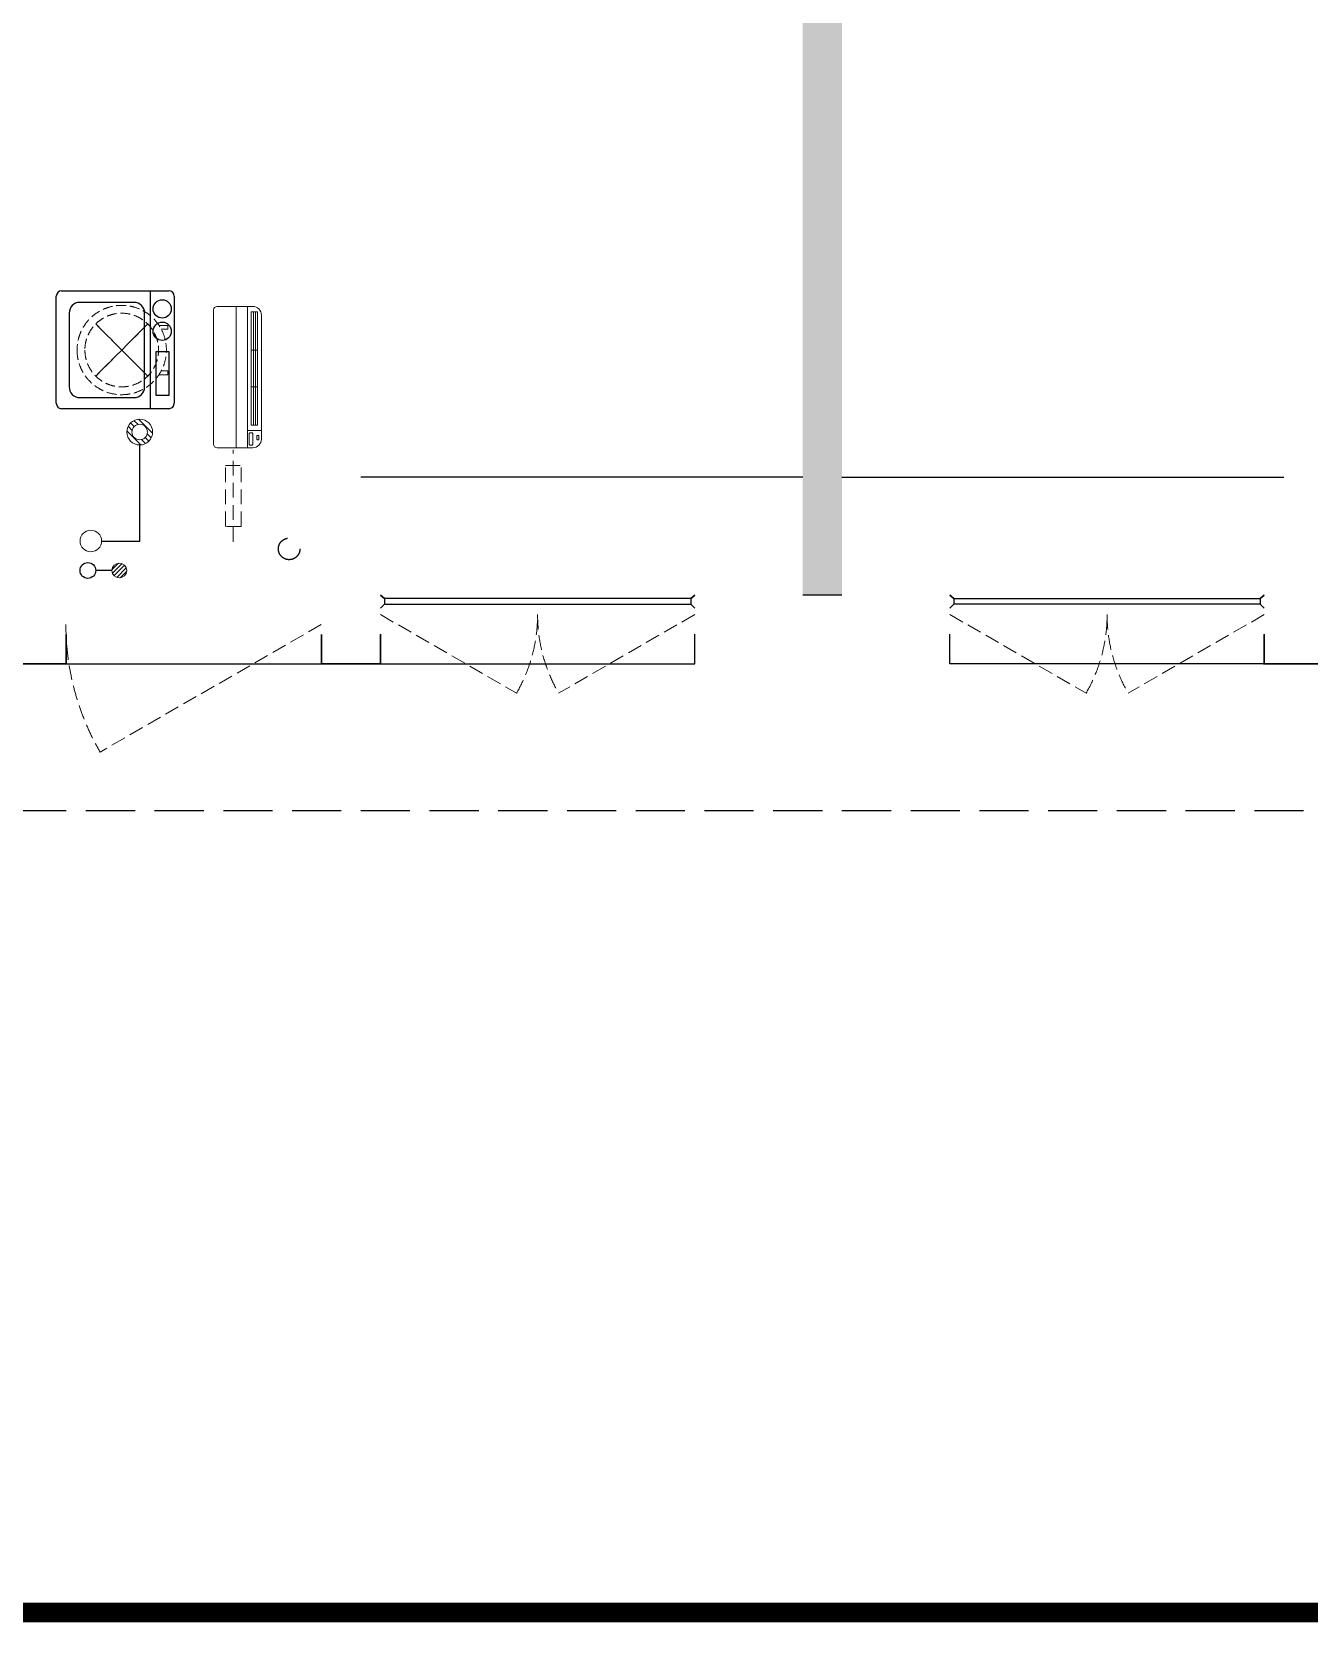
# Model space of a CAD drawing. Extents: x 2803505 to 5851001, y -1372902 to 24339.
# Drawn here: x 3678188 to 3684693, y -925904 to -917803 of the extents above; entities that cross this region are included whole.
import ezdxf

# ---------------------------------------------------------------- set-up
doc = ezdxf.new("R2010")
doc.units = 0
doc.header["$LTSCALE"] = 1000
doc.header["$MEASUREMENT"] = 0
for name, pattern in [('$1$DASH', [0.35, 0.25, -0.1]), ('DASH', [0.35, 0.25, -0.1]), ('HIDDEN', [0.375, 0.25, -0.125])]:
    doc.linetypes.add(name, pattern=pattern)
doc.layers.get('0').update_dxf_attribs({"linetype": 'CONTINUOUS'})
for name, color, linetype in [('!!电气', 1, 'CONTINUOUS'), ('3-栏杆1', 252, 'CONTINUOUS'), ('3.5方案汇报，与郭总、侯月琴确定户型_t8$0$2020.03.04 -1安徽标准化洋房户型(UA）_t8_t8$0$看线', 154, 'CONTINUOUS'), ('LVTRY', 252, 'CONTINUOUS'), ('VPIPE-凝结', 150, 'CONTINUOUS'), ('VPIPE-雨水', 4, 'DASH'), ('保温', 6, 'CONTINUOUS'), ('卫生间', 6, 'CONTINUOUS'), ('看线', 185, 'CONTINUOUS')]:
    doc.layers.add(name, color=color, linetype=linetype)
for name, color, linetype, lineweight in [('EQUIP_地漏', 7, 'CONTINUOUS', 18), ('VPIPE-废水', 31, 'TG_F', 18), ('WINDOW', 146, 'CONTINUOUS', 20), ('图框', 147, 'CONTINUOUS', 20), ('平面-空调室内机', 176, 'CONTINUOUS', 9), ('平面-空调预留孔', 252, 'CONTINUOUS', 15), ('粉刷', 251, 'CONTINUOUS', 9)]:
    doc.layers.add(name, color=color, linetype=linetype, lineweight=lineweight)
doc.styles.add('TG_LINETYPE', font='SIMPLEX', dxfattribs={"width": 0.8, "height": 3, "bigfont": 'HZTXT'})
doc.linetypes.add('TG_F', pattern='A,2,-0.3,["F",TG_LINETYPE,S=0.1,R=0,X=-0.23,Y=-0.15],0', length=2.3)

# ---------------------------------------------------------------- blocks, each defined once
blk = doc.blocks.new('GDFGDGRD')
at = {"layer": '保温', "linetype": 'Continuous', "ltscale": 10}
h = blk.add_hatch(dxfattribs=at)
h.set_pattern_fill('HEX', color=251, scale=10, angle=90, style=0)
h.set_pattern_definition([(90, (-70765.891, -152124.736), (-16.49778, 1e-15), [9.525, -19.05]), (210, (-70765.891, -152124.736), (8.24889, -14.2874966), [9.525, -19.05]), (150, (-70765.891, -152115.211), (-8.24889, -14.2874966), [9.525, -19.05])])
h.paths.add_polyline_path([(433016.7, 363923.7), (433216.7, 363923.7), (433216.7, 368523.7), (433016.7, 368523.7)])
at = {"layer": '保温', "color": 251, "linetype": 'ByBlock', "ltscale": 10}
blk.add_line((433016.6, 363923.7), (433216.6, 363923.7), dxfattribs=at)
blk = doc.blocks.new('dongkong')
at = {"layer": '平面-空调预留孔', "color": 8, "linetype": 'HIDDEN', "ltscale": 0.3}
for p, q in [((-603796, 210899.9), (-603796, 210431.5)), ((-603836, 210821), (-603836, 210510.8)), ((-603836, 210821), (-603756, 210821)), ((-603756, 210821), (-603756, 210510.8))]:
    blk.add_line(p, q, dxfattribs=at)
blk.add_lwpolyline([(-603756, 210510.8), (-603836, 210510.8)], dxfattribs=at)
blk = doc.blocks.new('A$C001338C2')
at = {"color": 8}
for p, q in [((0, 249), (0, 22)), ((845, 304), (55, 304)), ((109, 215), (109, 304)), ((900, 22), (900, 249)), ((22, 0), (878, 0))]:
    blk.add_line(p, q, dxfattribs=at)
at = {"color": 8, "lineweight": 5}
for p, q in [((900, 215), (0, 215)), ((865, 279), (144, 279)), ((144, 279), (144, 266)), ((387, 279), (144, 279)), ((144, 279), (144, 253)), ((144, 266), (865, 266)), ((144, 240), (144, 253)), ((144, 253), (865, 253)), ((865, 240), (144, 240)), ((387, 240), (387, 279)), ((622, 240), (387, 240)), ((865, 279), (622, 279)), ((622, 279), (622, 240)), ((865, 253), (865, 279)), ((865, 266), (865, 240)), ((900, 143), (0, 143))]:
    blk.add_line(p, q, dxfattribs=at)
at = {"color": 8}
for points in [[(89, 226), (22, 226, -0.414214), (17, 232), (17, 243, -0.414214), (22, 249), (89, 249, -0.414214), (95, 243), (95, 232, -0.414214)], [(73, 275), (57, 275, -0.414214), (51, 281), (51, 283, -0.414214), (57, 289), (73, 289, -0.414214), (79, 283), (79, 281, -0.414214)]]:
    blk.add_lwpolyline(points, format="xyb", close=True, dxfattribs=at)
for centre, radius, start, end in [((55, 249), 55, 90, 180), ((845, 249), 55, 360, 90), ((22, 22), 22, 180, 270), ((878, 22), 22, 270, 360)]:
    blk.add_arc(centre, radius, start, end, dxfattribs=at)
blk = doc.blocks.new('ASDFSD')
at = {"layer": '3-栏杆1', "color": 5}
for p, q in [((681762.6, 334937.5), (681742.3, 334955.3)), ((681742.3, 334955.3), (681762.6, 334937.5)), ((683322.1, 334937.5), (683342.3, 334955.3)), ((683342.3, 334955.3), (683322.1, 334937.5)), ((681742.3, 334888.4), (681762.6, 334908.3)), ((683322.1, 334937.5), (681762.6, 334937.5)), ((681762.6, 334937.5), (681762.6, 334908.3)), ((681762.6, 334908.2), (683322.1, 334908.2)), ((683322.1, 334937.5), (683322.1, 334908.3)), ((683322.1, 334908.3), (683342.3, 334888.4)), ((683342.3, 334888.4), (683322.1, 334908.3))]:
    blk.add_line(p, q, dxfattribs=at)
blk = doc.blocks.new('$TwtSys$00000141')
at = {"color": 252}
for p, q in [((-47, 4), (-5, 46)), ((-47, 4), (-5, 46)), ((-44, -18), (18, 44)), ((-44, -18), (18, 44)), ((-33, -33), (33, 33)), ((-33, -33), (33, 33)), ((-16, -44), (44, 16)), ((-16, -44), (44, 16)), ((6, -46), (46, -6)), ((6, -46), (46, -6))]:
    blk.add_line(p, q, dxfattribs=at)
blk.add_circle((0, 0), 47, dxfattribs=at)
blk.add_circle((0, 0), 47, dxfattribs=at)
blk = doc.blocks.new('RECTANG')
for p, q in [((1, 1), (0, 1)), ((0, 1), (0, 0)), ((1, 0), (1, 1)), ((0, 0), (1, 0))]:
    blk.add_line(p, q)
blk = doc.blocks.new('洗衣机')
at = {"layer": 'LVTRY'}
for p, q in [((3790993.7, 243444.5), (3790993.7, 242899.1)), ((3791567.4, 243472.1), (3791021, 243472.1)), ((3791116.5, 243472.1), (3791116.5, 242871.5)), ((3791199, 243412.7), (3791474.9, 243412.7)), ((3791594.6, 242899.1), (3791594.6, 243444.5)), ((3791145.1, 242982.5), (3791145.1, 243358)), ((3791528.8, 243358), (3791528.8, 242982.5)), ((3791474.9, 242927.8), (3791199, 242927.8)), ((3791021, 242871.5), (3791567.4, 242871.5))]:
    blk.add_line(p, q, dxfattribs=at)
at = {"layer": 'LVTRY', "extrusion": (0, 0, -1)}
for centre, major_axis, start_param, end_param in [((3791021, 243444.5), (0, 27.6), -1.570796, 0), ((3791055.1, 243379.8), (0, 46.9), 3.141593, 9.424778), ((3791199, 243358), (0, 54.7), 4.712389, 6.283185), ((3791474.9, 243358), (0, 54.7), 0, 1.570796), ((3791567.4, 243444.5), (0, 27.6), 0, 1.570796), ((3791055.1, 243265.7), (0, 46.9), 3.141593, 9.424778), ((3791199, 242982.5), (0, 54.7), 3.141593, 4.712389), ((3791474.9, 242982.5), (0, 54.7), 1.570796, 3.141593), ((3791021, 242899.1), (0, 27.6), 3.141593, 4.712389), ((3791567.4, 242899.1), (0, 27.6), 1.570796, 3.141593)]:
    blk.add_ellipse(centre, major_axis=major_axis, ratio=0.986385, start_param=start_param, end_param=end_param, dxfattribs=at)
at = {"layer": 'LVTRY', "xscale": 63.25620569481588, "yscale": 224.5369532744355, "zscale": 64.12934308941763, "rotation": 180}
blk.add_blockref('RECTANG', (3791085.2, 243162.4), dxfattribs=at)
blk = doc.blocks.new('$TwtSys$00000543')
at = {"color": 252}
for p, q in [((-94, -9), (9, 94)), ((-9, -94), (94, 9)), ((12, 55), (42, 84)), ((40, 40), (66, 66)), ((55, 12), (84, 42)), ((-84, -42), (-55, -12)), ((-66, -66), (-40, -40)), ((-42, -84), (-12, -55))]:
    blk.add_line(p, q, dxfattribs=at)
for radius in [94, 56.4]:
    blk.add_circle((0, 0), radius, dxfattribs=at)
blk = doc.blocks.new('dnfhfn')
at = {"color": 252, "linetype": '$1$DASH', "ltscale": 0.2}
for p, q in [((101.9, 462.7, 0), (121.9, 462.7, 0)), ((101.9, 417.2, 0), (101.9, 462.7, 0)), ((121.9, 462.7, 0), (121.9, 429, 0)), ((353.1, 462.7, 0), (333.1, 462.7, 0)), ((333.1, 462.7, 0), (333.1, 429, 0)), ((353.1, 417.2, 0), (353.1, 462.7, 0))]:
    blk.add_line(p, q, dxfattribs=at)
at = {"color": 252, "linetype": '$1$DASH', "ltscale": 0.2, "elevation": 0}
for points in [[(94.9, 360.1), (94.9, 360.1), (360.1, 94.9), (360.1, 94.9)], [(360.1, 360.1), (94.9, 94.9), (94.9, 94.9), (360.1, 360.1)]]:
    blk.add_lwpolyline(points, close=True, dxfattribs=at)
at = {"color": 252, "linetype": '$1$DASH', "ltscale": 0.2}
for radius in [227.5, 187.5]:
    blk.add_circle((227.5, 227.5, 0), radius, dxfattribs=at)
blk = doc.blocks.new('A$C148B7D8E')
at = {"layer": '卫生间', "color": 252, "linetype": 'DASH'}
blk.add_lwpolyline([(16100, 14000), (16100, 15400), (7700, 15400), (7700, 10800), (7300, 10800), (7300, 10000), (900, 10000), (900, 9000), (-900, 9000), (-900, -900), (1750, -900), (1750, -2100), (23450, -2100), (23450, -900), (25100, -900)], dxfattribs=at)
blk = doc.blocks.new('A$C66B635E3')
at = {"color": 252, "const_width": 8}
for points in [[(33350, -100), (33350, -250), (33650, -250), (33650, -100)], [(34950, -100), (34950, -250), (35250, -250), (35250, -100)], [(40050, -100), (40050, -250), (39750, -250), (39750, -100)]]:
    blk.add_lwpolyline(points, dxfattribs=at)
at = {"layer": '3.5方案汇报，与郭总、侯月琴确定户型_t8$0$2020.03.04 -1安徽标准化洋房户型(UA）_t8_t8$0$看线', "color": 252, "ltscale": 10}
for p, q in [((37400, 700), (35150, 700)), ((37600, 700), (39850, 700))]:
    blk.add_line(p, q, dxfattribs=at)
at = {"layer": 'VPIPE-凝结', "color": 252, "ltscale": 0.1}
for points in [[(33830, 375), (34024.1, 375), (34024.1, 864.2)], [(33882.4, 225), (33800, 225)]]:
    blk.add_lwpolyline(points, dxfattribs=at)
at = {"layer": 'VPIPE-凝结', "color": 252}
blk.add_circle((33760, 225), 40, dxfattribs=at)
at = {"layer": 'VPIPE-废水', "color": 252}
blk.add_circle((33775, 375), 55, dxfattribs=at)
at = {"layer": 'VPIPE-雨水', "color": 252}
blk.add_circle((34785, 335), 55, dxfattribs=at)
at = {"layer": 'WINDOW', "color": 252, "linetype": 'DASH', "ltscale": 0.3}
for points in [[(34948.1, -50), (33822.2, -700, -0.131652), (33648.1, -50)], [(35250, 0), (35942.8, -400, 0.131652), (36050, 0)], [(36850, 0), (36157.2, -400, -0.131652), (36050, 0)], [(38150, 0), (38842.8, -400, 0.131652), (38950, 0)], [(39750, 0), (39057.2, -400, -0.131652), (38950, 0)]]:
    blk.add_lwpolyline(points, format="xyb", dxfattribs=at)
at = {"layer": '看线', "color": 252, "ltscale": 0.5}
for points in [[(35250, -100), (35250, -250), (36850, -250), (36850, -100)], [(39750, -100), (39750, -250), (38150, -250), (38150, -100)], [(33650, -250), (34950, -250)]]:
    blk.add_lwpolyline(points, dxfattribs=at)
at = {"color": 252, "xscale": -1}
for name, p in [('A$C148B7D8E', (50100, 1100)), ('GDFGDGRD', (470616.6, -363823.7)), ('ASDFSD', (721492.3, -334855.3))]:
    blk.add_blockref(name, p, dxfattribs=at)
at = {"color": 252}
blk.add_blockref('ASDFSD', (-646492.3, -334855.3), dxfattribs=at)
at = {"layer": 'EQUIP_地漏', "color": 252, "xscale": -0.7000000000000001, "yscale": 0.7000000000000001, "zscale": 0.7}
blk.add_blockref('$TwtSys$00000543', (34024.1, 930), dxfattribs=at)
at = {"layer": 'EQUIP_地漏', "color": 252, "xscale": -0.8, "yscale": -0.8, "zscale": 0.8, "rotation": 180}
blk.add_blockref('$TwtSys$00000141', (33920, 225), dxfattribs=at)
at = {"layer": '平面-空调室内机', "color": 252, "ltscale": 0.3, "rotation": 180}
blk.add_blockref('dongkong', (-569295.9, 211270.8), dxfattribs=at)
at = {"layer": '平面-空调预留孔', "color": 252, "xscale": -1, "rotation": 270}
blk.add_blockref('dnfhfn', (33704.9, 1120.3, 0), dxfattribs=at)
at = {"layer": '平面-空调预留孔', "color": 252, "xscale": -0.800000000046565, "yscale": 0.800000000046565, "zscale": 0.800000000046565, "rotation": 269.9999997665698}
blk.add_blockref('A$C001338C2', (34400.2, 850), dxfattribs=at)
at = {"layer": '粉刷', "color": 252, "xscale": -1}
blk.add_blockref('洗衣机', (3825193.7, -241822.4), dxfattribs=at)

msp = doc.modelspace()

# ---------------------------------------------------------------- linework, layer by layer
at = {"layer": '图框', "const_width": 100}
msp.add_lwpolyline([(3713511.1, -925853.6), (3713511.1, -868453.6), (3632911.1, -868453.6), (3632911.1, -925853.6)], close=True, dxfattribs=at)

# ---------------------------------------------------------------- block references
at = {"layer": '!!电气'}
msp.add_blockref('A$C66B635E3', (3644713.6, -920772), dxfattribs=at)

doc.saveas('drawing.dxf')
